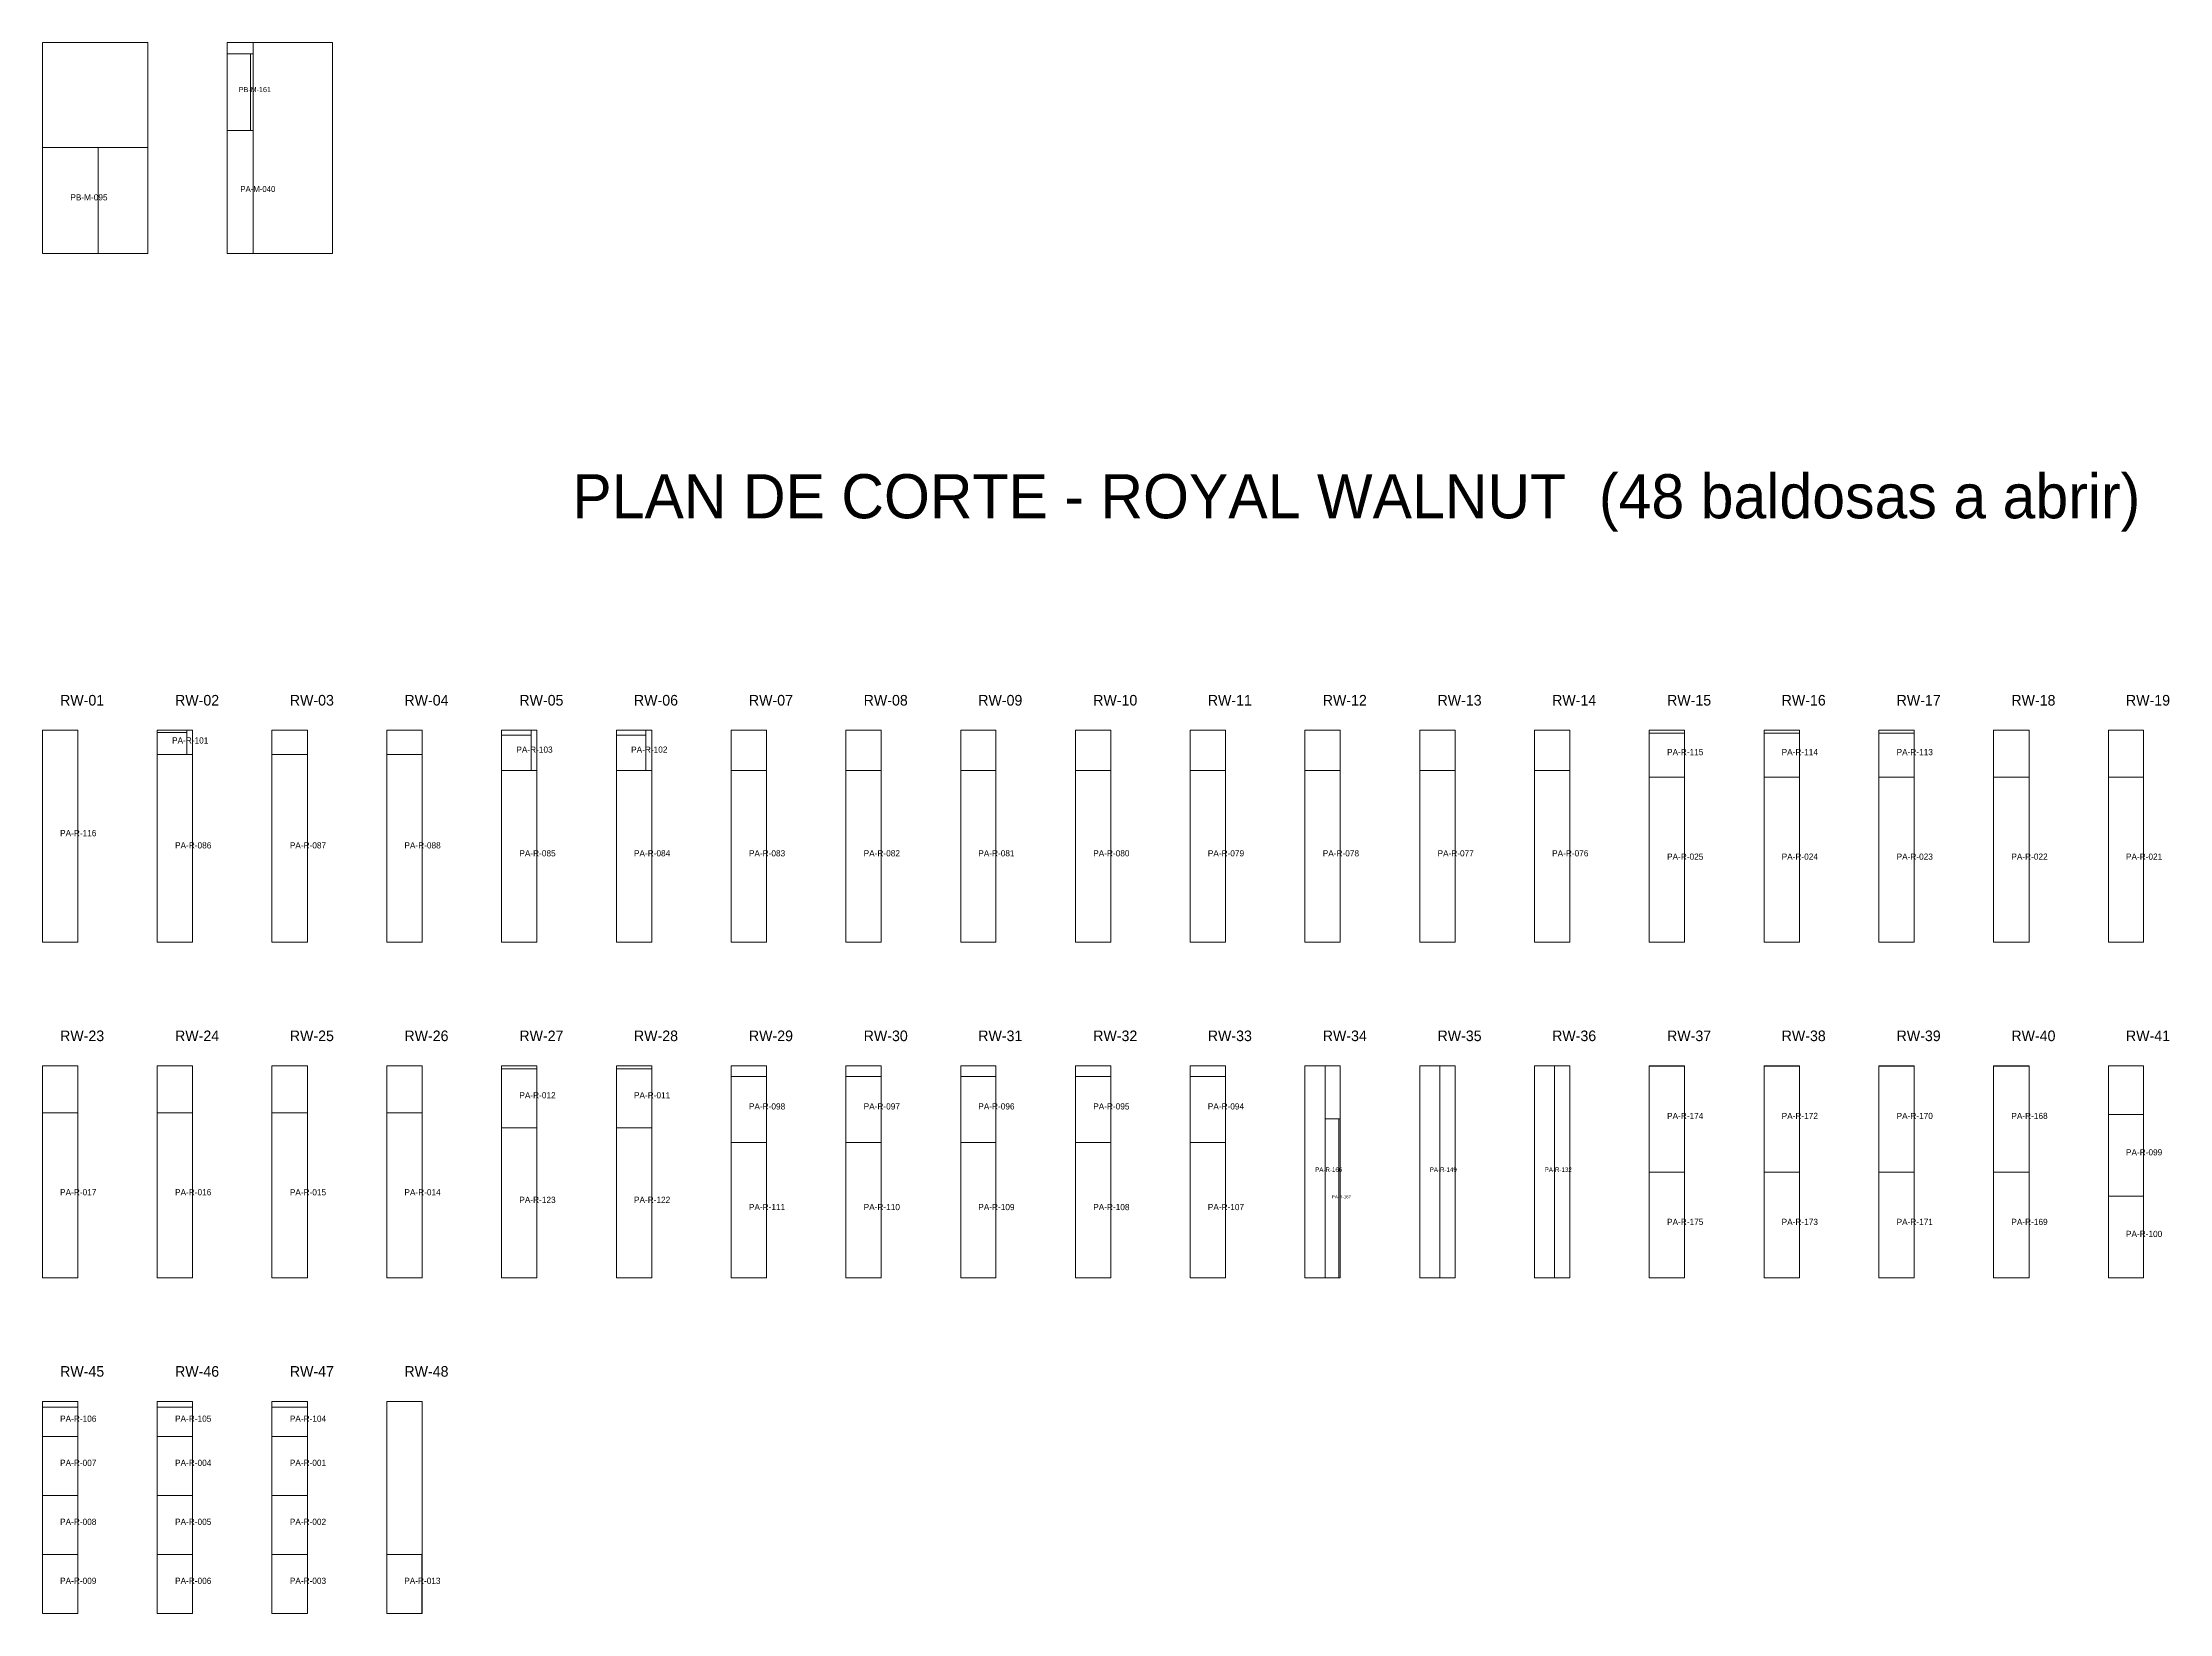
# Model space of a CAD drawing. Header units: metres. Extents: x 272.5 to 301.9, y -91.2 to -56.4.
# Drawn here: x 272.45 to 284.5, y -91.24 to -82.35 of the extents above; entities that cross this region are included whole.
import ezdxf

# ---------------------------------------------------------------- set-up
doc = ezdxf.new("R2010")
doc.units = ezdxf.units.M
for name, color, linetype, lineweight, plot in [('CORTE-DESPERDICIO', 1, 'Continuous', 0, False), ('CORTE-RECORTE', 3, 'Continuous', 0, False), ('CORTE-SOBRANTE', 2, 'Continuous', 0, False), ('CORTE-TEXTO', 5, 'Continuous', 0, False), ('CORTE-TILE', 7, 'Continuous', 0, False)]:
    doc.layers.add(name, color=color, linetype=linetype, lineweight=lineweight, plot=plot)

msp = doc.modelspace()

# ---------------------------------------------------------------- linework, layer by layer
at = {"layer": 'CORTE-DESPERDICIO'}
for points in [[(273.5, -82.414), (273.647, -82.414), (273.647, -82.35), (273.5, -82.35)], [(273.632, -82.848), (273.647, -82.848), (273.647, -82.414), (273.632, -82.414)], [(273.103, -86.256), (273.27, -86.256), (273.27, -86.244), (273.103, -86.244)], [(273.27, -86.381), (273.303, -86.381), (273.303, -86.244), (273.27, -86.244)], [(275.053, -86.271), (275.22, -86.271), (275.22, -86.244), (275.053, -86.244)], [(275.22, -86.471), (275.253, -86.471), (275.253, -86.244), (275.22, -86.244)], [(275.704, -86.271), (275.87, -86.271), (275.87, -86.244), (275.704, -86.244)], [(275.87, -86.471), (275.904, -86.471), (275.904, -86.244), (275.87, -86.244)], [(281.553, -86.261), (281.753, -86.261), (281.753, -86.244), (281.553, -86.244)], [(282.204, -86.261), (282.404, -86.261), (282.404, -86.244), (282.204, -86.244)], [(282.853, -86.261), (283.053, -86.261), (283.053, -86.244), (282.853, -86.244)], [(275.053, -88.161), (275.253, -88.161), (275.253, -88.144), (275.053, -88.144)], [(275.704, -88.161), (275.904, -88.161), (275.904, -88.144), (275.704, -88.144)], [(276.353, -88.205), (276.553, -88.205), (276.553, -88.144), (276.353, -88.144)], [(277.003, -88.205), (277.204, -88.205), (277.204, -88.144), (277.003, -88.144)], [(277.654, -88.205), (277.853, -88.205), (277.853, -88.144), (277.654, -88.144)], [(278.303, -88.205), (278.503, -88.205), (278.503, -88.144), (278.303, -88.144)], [(278.954, -88.205), (279.154, -88.205), (279.154, -88.144), (278.954, -88.144)], [(279.717, -88.444), (279.803, -88.444), (279.803, -88.144), (279.717, -88.144)], [(280.368, -89.344), (280.454, -89.344), (280.454, -88.144), (280.368, -88.144)], [(281.017, -89.344), (281.103, -89.344), (281.103, -88.144), (281.017, -88.144)], [(272.454, -90.076), (272.654, -90.076), (272.654, -90.044), (272.454, -90.044)], [(273.103, -90.076), (273.303, -90.076), (273.303, -90.044), (273.103, -90.044)], [(273.753, -90.076), (273.954, -90.076), (273.954, -90.044), (273.753, -90.044)]]:
    msp.add_lwpolyline(points, close=True, dxfattribs=at)
at = {"layer": 'CORTE-RECORTE'}
for points in [[(273.5, -82.848), (273.632, -82.848), (273.632, -82.414), (273.5, -82.414)], [(273.5, -83.544), (273.647, -83.544), (273.647, -82.848), (273.5, -82.848)], [(272.454, -83.544), (272.769, -83.544), (272.769, -82.944), (272.454, -82.944)], [(272.454, -87.444), (272.654, -87.444), (272.654, -86.244), (272.454, -86.244)], [(273.103, -86.381), (273.27, -86.381), (273.27, -86.256), (273.103, -86.256)], [(275.053, -86.471), (275.22, -86.471), (275.22, -86.271), (275.053, -86.271)], [(275.704, -86.471), (275.87, -86.471), (275.87, -86.271), (275.704, -86.271)], [(281.553, -86.51), (281.753, -86.51), (281.753, -86.261), (281.553, -86.261)], [(282.204, -86.51), (282.404, -86.51), (282.404, -86.261), (282.204, -86.261)], [(282.853, -86.51), (283.053, -86.51), (283.053, -86.261), (282.853, -86.261)], [(273.103, -87.444), (273.303, -87.444), (273.303, -86.381), (273.103, -86.381)], [(273.753, -87.444), (273.954, -87.444), (273.954, -86.381), (273.753, -86.381)], [(274.404, -87.444), (274.603, -87.444), (274.603, -86.381), (274.404, -86.381)], [(275.053, -87.444), (275.253, -87.444), (275.253, -86.471), (275.053, -86.471)], [(275.704, -87.444), (275.904, -87.444), (275.904, -86.471), (275.704, -86.471)], [(276.353, -87.444), (276.553, -87.444), (276.553, -86.471), (276.353, -86.471)], [(277.003, -87.444), (277.204, -87.444), (277.204, -86.471), (277.003, -86.471)], [(277.654, -87.444), (277.853, -87.444), (277.853, -86.471), (277.654, -86.471)], [(278.303, -87.444), (278.503, -87.444), (278.503, -86.471), (278.303, -86.471)], [(278.954, -87.444), (279.154, -87.444), (279.154, -86.471), (278.954, -86.471)], [(279.603, -87.444), (279.803, -87.444), (279.803, -86.471), (279.603, -86.471)], [(280.253, -87.444), (280.454, -87.444), (280.454, -86.471), (280.253, -86.471)], [(280.904, -87.444), (281.103, -87.444), (281.103, -86.471), (280.904, -86.471)], [(281.553, -87.444), (281.753, -87.444), (281.753, -86.51), (281.553, -86.51)], [(282.204, -87.444), (282.404, -87.444), (282.404, -86.51), (282.204, -86.51)], [(282.853, -87.444), (283.053, -87.444), (283.053, -86.51), (282.853, -86.51)], [(283.503, -87.444), (283.704, -87.444), (283.704, -86.51), (283.503, -86.51)], [(284.154, -87.444), (284.353, -87.444), (284.353, -86.51), (284.154, -86.51)], [(275.053, -88.495), (275.253, -88.495), (275.253, -88.161), (275.053, -88.161)], [(275.704, -88.495), (275.904, -88.495), (275.904, -88.161), (275.704, -88.161)], [(279.603, -89.344), (279.717, -89.344), (279.717, -88.144), (279.603, -88.144)], [(280.253, -89.344), (280.368, -89.344), (280.368, -88.144), (280.253, -88.144)], [(280.904, -89.344), (281.017, -89.344), (281.017, -88.144), (280.904, -88.144)], [(281.553, -88.745), (281.753, -88.745), (281.753, -88.145), (281.553, -88.145)], [(282.204, -88.745), (282.404, -88.745), (282.404, -88.145), (282.204, -88.145)], [(282.853, -88.745), (283.053, -88.745), (283.053, -88.145), (282.853, -88.145)], [(283.503, -88.745), (283.704, -88.745), (283.704, -88.145), (283.503, -88.145)], [(276.353, -88.577), (276.553, -88.577), (276.553, -88.205), (276.353, -88.205)], [(277.003, -88.577), (277.204, -88.577), (277.204, -88.205), (277.003, -88.205)], [(277.654, -88.577), (277.853, -88.577), (277.853, -88.205), (277.654, -88.205)], [(278.303, -88.577), (278.503, -88.577), (278.503, -88.205), (278.303, -88.205)], [(278.954, -88.577), (279.154, -88.577), (279.154, -88.205), (278.954, -88.205)], [(272.454, -89.344), (272.654, -89.344), (272.654, -88.41), (272.454, -88.41)], [(273.103, -89.344), (273.303, -89.344), (273.303, -88.41), (273.103, -88.41)], [(273.753, -89.344), (273.954, -89.344), (273.954, -88.41), (273.753, -88.41)], [(274.404, -89.344), (274.603, -89.344), (274.603, -88.41), (274.404, -88.41)], [(275.053, -89.344), (275.253, -89.344), (275.253, -88.495), (275.053, -88.495)], [(275.704, -89.344), (275.904, -89.344), (275.904, -88.495), (275.704, -88.495)], [(279.717, -89.344), (279.796, -89.344), (279.796, -88.444), (279.717, -88.444)], [(284.154, -88.882), (284.353, -88.882), (284.353, -88.419), (284.154, -88.419)], [(276.353, -89.344), (276.553, -89.344), (276.553, -88.577), (276.353, -88.577)], [(277.003, -89.344), (277.204, -89.344), (277.204, -88.577), (277.003, -88.577)], [(277.654, -89.344), (277.853, -89.344), (277.853, -88.577), (277.654, -88.577)], [(278.303, -89.344), (278.503, -89.344), (278.503, -88.577), (278.303, -88.577)], [(278.954, -89.344), (279.154, -89.344), (279.154, -88.577), (278.954, -88.577)], [(281.553, -89.344), (281.753, -89.344), (281.753, -88.745), (281.553, -88.745)], [(282.204, -89.344), (282.404, -89.344), (282.404, -88.745), (282.204, -88.745)], [(282.853, -89.344), (283.053, -89.344), (283.053, -88.745), (282.853, -88.745)], [(283.503, -89.344), (283.704, -89.344), (283.704, -88.745), (283.503, -88.745)], [(284.154, -89.344), (284.353, -89.344), (284.353, -88.882), (284.154, -88.882)], [(272.454, -90.242), (272.654, -90.242), (272.654, -90.076), (272.454, -90.076)], [(273.103, -90.242), (273.303, -90.242), (273.303, -90.076), (273.103, -90.076)], [(273.753, -90.242), (273.954, -90.242), (273.954, -90.076), (273.753, -90.076)], [(272.454, -90.576), (272.654, -90.576), (272.654, -90.242), (272.454, -90.242)], [(273.103, -90.576), (273.303, -90.576), (273.303, -90.242), (273.103, -90.242)], [(273.753, -90.576), (273.954, -90.576), (273.954, -90.242), (273.753, -90.242)], [(272.454, -90.91), (272.654, -90.91), (272.654, -90.576), (272.454, -90.576)], [(273.103, -90.91), (273.303, -90.91), (273.303, -90.576), (273.103, -90.576)], [(273.753, -90.91), (273.954, -90.91), (273.954, -90.576), (273.753, -90.576)], [(272.454, -91.244), (272.654, -91.244), (272.654, -90.91), (272.454, -90.91)], [(273.103, -91.244), (273.303, -91.244), (273.303, -90.91), (273.103, -90.91)], [(273.753, -91.244), (273.954, -91.244), (273.954, -90.91), (273.753, -90.91)], [(274.404, -91.244), (274.601, -91.244), (274.601, -90.91), (274.404, -90.91)]]:
    msp.add_lwpolyline(points, close=True, dxfattribs=at)
at = {"layer": 'CORTE-SOBRANTE'}
for points in [[(272.454, -82.944), (273.05, -82.944), (273.05, -82.35), (272.454, -82.35)], [(273.647, -83.544), (274.096, -83.544), (274.096, -82.35), (273.647, -82.35)], [(272.769, -83.544), (273.05, -83.544), (273.05, -82.944), (272.769, -82.944)], [(273.753, -86.381), (273.954, -86.381), (273.954, -86.244), (273.753, -86.244)], [(274.404, -86.381), (274.603, -86.381), (274.603, -86.244), (274.404, -86.244)], [(276.353, -86.471), (276.553, -86.471), (276.553, -86.244), (276.353, -86.244)], [(277.003, -86.471), (277.204, -86.471), (277.204, -86.244), (277.003, -86.244)], [(277.654, -86.471), (277.853, -86.471), (277.853, -86.244), (277.654, -86.244)], [(278.303, -86.471), (278.503, -86.471), (278.503, -86.244), (278.303, -86.244)], [(278.954, -86.471), (279.154, -86.471), (279.154, -86.244), (278.954, -86.244)], [(279.603, -86.471), (279.803, -86.471), (279.803, -86.244), (279.603, -86.244)], [(280.253, -86.471), (280.454, -86.471), (280.454, -86.244), (280.253, -86.244)], [(280.904, -86.471), (281.103, -86.471), (281.103, -86.244), (280.904, -86.244)], [(283.503, -86.51), (283.704, -86.51), (283.704, -86.244), (283.503, -86.244)], [(284.154, -86.51), (284.353, -86.51), (284.353, -86.244), (284.154, -86.244)], [(272.454, -88.41), (272.654, -88.41), (272.654, -88.144), (272.454, -88.144)], [(273.103, -88.41), (273.303, -88.41), (273.303, -88.144), (273.103, -88.144)], [(273.753, -88.41), (273.954, -88.41), (273.954, -88.144), (273.753, -88.144)], [(274.404, -88.41), (274.603, -88.41), (274.603, -88.144), (274.404, -88.144)], [(284.154, -88.419), (284.353, -88.419), (284.353, -88.144), (284.154, -88.144)], [(274.404, -90.91), (274.603, -90.91), (274.603, -90.044), (274.404, -90.044)]]:
    msp.add_lwpolyline(points, close=True, dxfattribs=at)
at = {"layer": 'CORTE-TILE'}
for points in [[(272.454, -83.544), (273.05, -83.544), (273.05, -82.35), (272.454, -82.35)], [(273.5, -83.544), (274.096, -83.544), (274.096, -82.35), (273.5, -82.35)], [(272.454, -87.444), (272.654, -87.444), (272.654, -86.244), (272.454, -86.244)], [(273.103, -87.444), (273.303, -87.444), (273.303, -86.244), (273.103, -86.244)], [(273.753, -87.444), (273.954, -87.444), (273.954, -86.244), (273.753, -86.244)], [(274.404, -87.444), (274.603, -87.444), (274.603, -86.244), (274.404, -86.244)], [(275.053, -87.444), (275.253, -87.444), (275.253, -86.244), (275.053, -86.244)], [(275.704, -87.444), (275.904, -87.444), (275.904, -86.244), (275.704, -86.244)], [(276.353, -87.444), (276.553, -87.444), (276.553, -86.244), (276.353, -86.244)], [(277.003, -87.444), (277.204, -87.444), (277.204, -86.244), (277.003, -86.244)], [(277.654, -87.444), (277.853, -87.444), (277.853, -86.244), (277.654, -86.244)], [(278.303, -87.444), (278.503, -87.444), (278.503, -86.244), (278.303, -86.244)], [(278.954, -87.444), (279.154, -87.444), (279.154, -86.244), (278.954, -86.244)], [(279.603, -87.444), (279.803, -87.444), (279.803, -86.244), (279.603, -86.244)], [(280.253, -87.444), (280.454, -87.444), (280.454, -86.244), (280.253, -86.244)], [(280.904, -87.444), (281.103, -87.444), (281.103, -86.244), (280.904, -86.244)], [(281.553, -87.444), (281.753, -87.444), (281.753, -86.244), (281.553, -86.244)], [(282.204, -87.444), (282.404, -87.444), (282.404, -86.244), (282.204, -86.244)], [(282.853, -87.444), (283.053, -87.444), (283.053, -86.244), (282.853, -86.244)], [(283.503, -87.444), (283.704, -87.444), (283.704, -86.244), (283.503, -86.244)], [(284.154, -87.444), (284.353, -87.444), (284.353, -86.244), (284.154, -86.244)], [(272.454, -89.344), (272.654, -89.344), (272.654, -88.144), (272.454, -88.144)], [(273.103, -89.344), (273.303, -89.344), (273.303, -88.144), (273.103, -88.144)], [(273.753, -89.344), (273.954, -89.344), (273.954, -88.144), (273.753, -88.144)], [(274.404, -89.344), (274.603, -89.344), (274.603, -88.144), (274.404, -88.144)], [(275.053, -89.344), (275.253, -89.344), (275.253, -88.144), (275.053, -88.144)], [(275.704, -89.344), (275.904, -89.344), (275.904, -88.144), (275.704, -88.144)], [(276.353, -89.344), (276.553, -89.344), (276.553, -88.144), (276.353, -88.144)], [(277.003, -89.344), (277.204, -89.344), (277.204, -88.144), (277.003, -88.144)], [(277.654, -89.344), (277.853, -89.344), (277.853, -88.144), (277.654, -88.144)], [(278.303, -89.344), (278.503, -89.344), (278.503, -88.144), (278.303, -88.144)], [(278.954, -89.344), (279.154, -89.344), (279.154, -88.144), (278.954, -88.144)], [(279.603, -89.344), (279.803, -89.344), (279.803, -88.144), (279.603, -88.144)], [(280.253, -89.344), (280.454, -89.344), (280.454, -88.144), (280.253, -88.144)], [(280.904, -89.344), (281.103, -89.344), (281.103, -88.144), (280.904, -88.144)], [(281.553, -89.344), (281.753, -89.344), (281.753, -88.144), (281.553, -88.144)], [(282.204, -89.344), (282.404, -89.344), (282.404, -88.144), (282.204, -88.144)], [(282.853, -89.344), (283.053, -89.344), (283.053, -88.144), (282.853, -88.144)], [(283.503, -89.344), (283.704, -89.344), (283.704, -88.144), (283.503, -88.144)], [(284.154, -89.344), (284.353, -89.344), (284.353, -88.144), (284.154, -88.144)], [(272.454, -91.244), (272.654, -91.244), (272.654, -90.044), (272.454, -90.044)], [(273.103, -91.244), (273.303, -91.244), (273.303, -90.044), (273.103, -90.044)], [(273.753, -91.244), (273.954, -91.244), (273.954, -90.044), (273.753, -90.044)], [(274.404, -91.244), (274.603, -91.244), (274.603, -90.044), (274.404, -90.044)]]:
    msp.add_lwpolyline(points, close=True, dxfattribs=at)

# ---------------------------------------------------------------- texts
at = {"layer": 'CORTE-TEXTO'}
for s, height, p in [('PB-M-161', 0.0293, (273.565, -82.631)), ('PB-M-095', 0.035, (272.611, -83.244)), ('PA-M-040', 0.0329, (273.574, -83.196)), ('PLAN DE CORTE - ROYAL WALNUT  (48 baldosas a abrir)', 0.25, (275.454, -85.044)), ('RW-01', 0.06, (272.553, -86.104)), ('RW-02', 0.06, (273.204, -86.104)), ('RW-03', 0.06, (273.854, -86.104)), ('RW-04', 0.06, (274.503, -86.104)), ('RW-05', 0.06, (275.154, -86.104)), ('RW-06', 0.06, (275.803, -86.104)), ('RW-07', 0.06, (276.454, -86.104)), ('RW-08', 0.06, (277.104, -86.104)), ('RW-09', 0.06, (277.753, -86.104)), ('RW-10', 0.06, (278.404, -86.104)), ('RW-11', 0.06, (279.053, -86.104)), ('RW-12', 0.06, (279.704, -86.104)), ('RW-13', 0.06, (280.354, -86.104)), ('RW-14', 0.06, (281.003, -86.104)), ('RW-15', 0.06, (281.654, -86.104)), ('RW-16', 0.06, (282.303, -86.104)), ('RW-17', 0.06, (282.954, -86.104)), ('RW-18', 0.06, (283.604, -86.104)), ('RW-19', 0.06, (284.253, -86.104)), ('PA-R-101', 0.035, (273.187, -86.319)), ('PA-R-103', 0.035, (275.137, -86.371)), ('PA-R-102', 0.035, (275.787, -86.371)), ('PA-R-115', 0.035, (281.654, -86.385)), ('PA-R-114', 0.035, (282.303, -86.385)), ('PA-R-113', 0.035, (282.954, -86.385)), ('PA-R-116', 0.035, (272.553, -86.844)), ('PA-R-086', 0.035, (273.204, -86.913)), ('PA-R-087', 0.035, (273.854, -86.913)), ('PA-R-088', 0.035, (274.503, -86.913)), ('PA-R-085', 0.035, (275.154, -86.958)), ('PA-R-084', 0.035, (275.803, -86.958)), ('PA-R-083', 0.035, (276.454, -86.958)), ('PA-R-082', 0.035, (277.104, -86.958)), ('PA-R-081', 0.035, (277.753, -86.958)), ('PA-R-080', 0.035, (278.404, -86.958)), ('PA-R-079', 0.035, (279.053, -86.958)), ('PA-R-078', 0.035, (279.704, -86.958)), ('PA-R-077', 0.035, (280.354, -86.958)), ('PA-R-076', 0.035, (281.003, -86.958)), ('PA-R-025', 0.035, (281.654, -86.977)), ('PA-R-024', 0.035, (282.303, -86.977)), ('PA-R-023', 0.035, (282.954, -86.977)), ('PA-R-022', 0.035, (283.604, -86.977)), ('PA-R-021', 0.035, (284.253, -86.977)), ('RW-23', 0.06, (272.553, -88.004)), ('RW-24', 0.06, (273.204, -88.004)), ('RW-25', 0.06, (273.854, -88.004)), ('RW-26', 0.06, (274.503, -88.004)), ('RW-27', 0.06, (275.154, -88.004)), ('RW-28', 0.06, (275.803, -88.004)), ('RW-29', 0.06, (276.454, -88.004)), ('RW-30', 0.06, (277.104, -88.004)), ('RW-31', 0.06, (277.753, -88.004)), ('RW-32', 0.06, (278.404, -88.004)), ('RW-33', 0.06, (279.053, -88.004)), ('RW-34', 0.06, (279.704, -88.004)), ('RW-35', 0.06, (280.354, -88.004)), ('RW-36', 0.06, (281.003, -88.004)), ('RW-37', 0.06, (281.654, -88.004)), ('RW-38', 0.06, (282.303, -88.004)), ('RW-39', 0.06, (282.954, -88.004)), ('RW-40', 0.06, (283.604, -88.004)), ('RW-41', 0.06, (284.253, -88.004)), ('PA-R-012', 0.035, (275.154, -88.328)), ('PA-R-011', 0.035, (275.803, -88.328)), ('PA-R-098', 0.035, (276.454, -88.391)), ('PA-R-097', 0.035, (277.104, -88.391)), ('PA-R-096', 0.035, (277.753, -88.391)), ('PA-R-095', 0.035, (278.404, -88.391)), ('PA-R-094', 0.035, (279.053, -88.391)), ('PA-R-174', 0.035, (281.654, -88.445)), ('PA-R-172', 0.035, (282.303, -88.445)), ('PA-R-170', 0.035, (282.954, -88.445)), ('PA-R-168', 0.035, (283.604, -88.445)), ('PA-R-099', 0.035, (284.253, -88.651)), ('PA-R-166', 0.0253, (279.661, -88.744)), ('PA-R-149', 0.0253, (280.31, -88.744)), ('PA-R-132', 0.0253, (280.961, -88.744)), ('PA-R-017', 0.035, (272.553, -88.877)), ('PA-R-016', 0.035, (273.204, -88.877)), ('PA-R-015', 0.035, (273.854, -88.877)), ('PA-R-014', 0.035, (274.503, -88.877)), ('PA-R-123', 0.035, (275.154, -88.92)), ('PA-R-122', 0.035, (275.803, -88.92)), ('PA-R-167', 0.0176, (279.757, -88.894)), ('PA-R-111', 0.035, (276.454, -88.961)), ('PA-R-110', 0.035, (277.104, -88.961)), ('PA-R-109', 0.035, (277.753, -88.961)), ('PA-R-108', 0.035, (278.404, -88.961)), ('PA-R-107', 0.035, (279.053, -88.961)), ('PA-R-175', 0.035, (281.654, -89.045)), ('PA-R-173', 0.035, (282.303, -89.045)), ('PA-R-171', 0.035, (282.954, -89.045)), ('PA-R-169', 0.035, (283.604, -89.045)), ('PA-R-100', 0.035, (284.253, -89.113)), ('RW-45', 0.06, (272.553, -89.904)), ('RW-46', 0.06, (273.204, -89.904)), ('RW-47', 0.06, (273.854, -89.904)), ('RW-48', 0.06, (274.503, -89.904)), ('PA-R-106', 0.035, (272.553, -90.159)), ('PA-R-105', 0.035, (273.204, -90.159)), ('PA-R-104', 0.035, (273.854, -90.159)), ('PA-R-007', 0.035, (272.553, -90.409)), ('PA-R-004', 0.035, (273.204, -90.409)), ('PA-R-001', 0.035, (273.854, -90.409)), ('PA-R-008', 0.035, (272.553, -90.743)), ('PA-R-005', 0.035, (273.204, -90.743)), ('PA-R-002', 0.035, (273.854, -90.743)), ('PA-R-009', 0.035, (272.553, -91.077)), ('PA-R-006', 0.035, (273.204, -91.077)), ('PA-R-003', 0.035, (273.854, -91.077)), ('PA-R-013', 0.035, (274.502, -91.077))]:
    msp.add_text(s, height=height, dxfattribs=at).set_placement(p)

doc.saveas('drawing.dxf')
